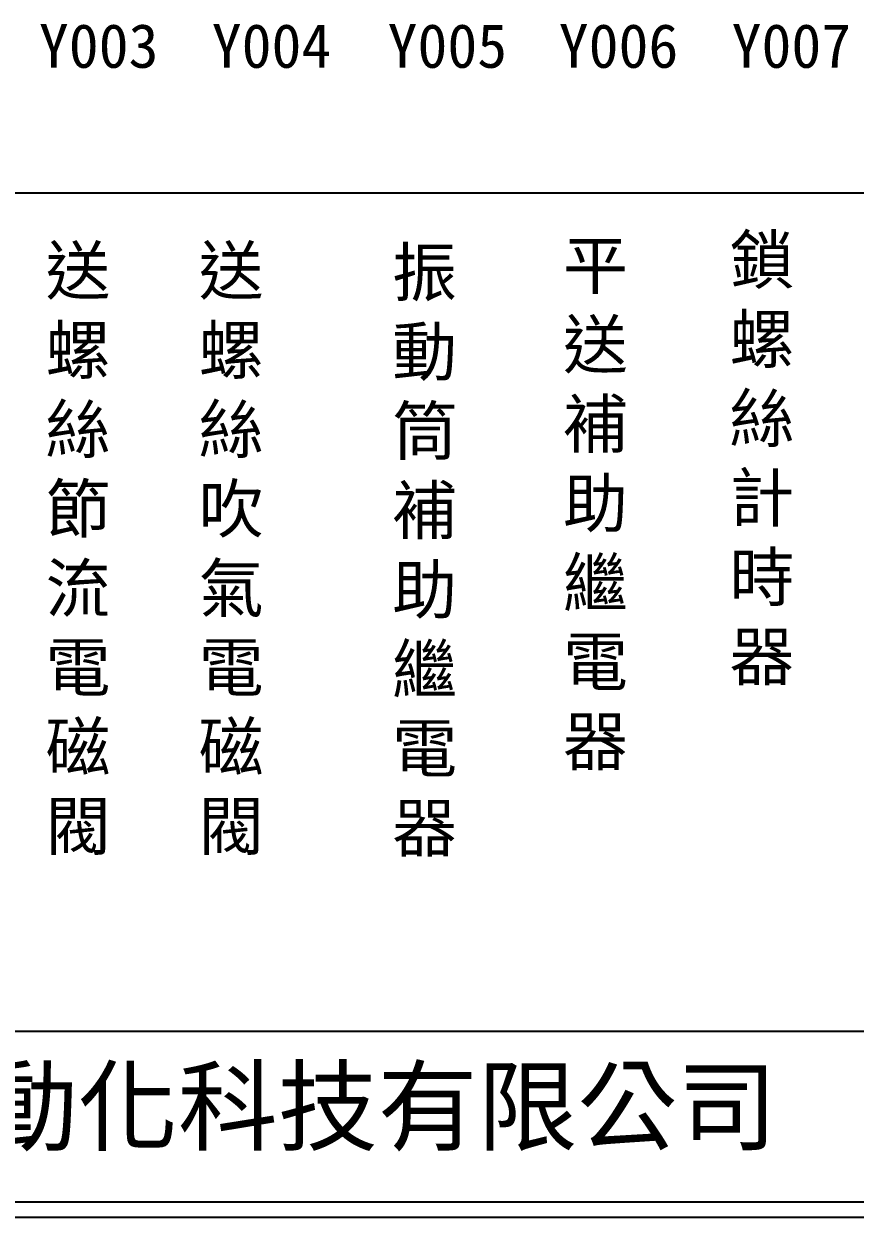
# Model space of a CAD drawing. Extents: x 10 to 297, y 3 to 207.
# Drawn here: x 76.9 to 145, y 3 to 100.8 of the extents above; entities that cross this region are included whole.
import ezdxf

# ---------------------------------------------------------------- set-up
doc = ezdxf.new("R2010")
doc.units = 0
doc.layers.add('圖框層', color=7, linetype='CONTINUOUS')
doc.layers.add('標尺寸層', color=3, linetype='CONTINUOUS')
doc.styles.add('CNS', font='romanc.shx', dxfattribs={"bigfont": 'chineset.shx'})
doc.styles.add('STSL', font='kaiu.ttf')

msp = doc.modelspace()

# ---------------------------------------------------------------- linework, layer by layer
at = {"layer": '圖框層', "color": 7}
for p, q in [((11.25, 18.25), (295.75, 18.25)), ((11.25, 4.25), (295.75, 4.25)), ((10, 3), (297, 3))]:
    msp.add_line(p, q, dxfattribs=at)
at = {"layer": '標尺寸層', "color": 7}
msp.add_line((30.911, 86.931), (263.859, 86.931), dxfattribs=at)

# ---------------------------------------------------------------- texts
at = {"layer": '圖框層', "color": 7, "style": 'STSL'}
for s, height, p in [('Y003', 3.6, (78.134, 97.18)), ('Y004', 3.6, (92.297, 97.18)), ('Y005', 3.6, (106.705, 97.18)), ('Y006', 3.6, (120.731, 97.18)), ('Y007', 3.6, (134.895, 97.18)), ('泓陞自動化科技有限公司', 6, (48.604, 9.076))]:
    msp.add_text(s, height=height, dxfattribs=at).set_placement(p)
at = {"layer": '標尺寸層', "color": 7, "char_height": 3.9, "attachment_point": 1, "style": 'CNS'}
for s, insert, width in [('{\\fDFKai-SB|b0|i0|c136|p65;平送補助繼電器}', (121.076, 82.952), 3.67676), ('{\\fDFKai-SB|b0|i0|c136|p65;鎖螺絲計時器}', (134.72, 83.398), 7.90403), ('{\\fDFKai-SB|b0|i0|c136|p65;送螺絲節流電磁閥}', (78.678, 82.503), 7.03638), ('{\\fDFKai-SB|b0|i0|c136|p65;送螺絲吹氣電磁閥}', (91.226, 82.503), 7.03638), ('{\\fDFKai-SB|b0|i0|c136|p65;振動筒補助繼電器}', (107.079, 82.373), 3.82687)]:
    msp.add_mtext(s, dxfattribs=dict(at, insert=insert, width=width))

doc.saveas('drawing.dxf')
